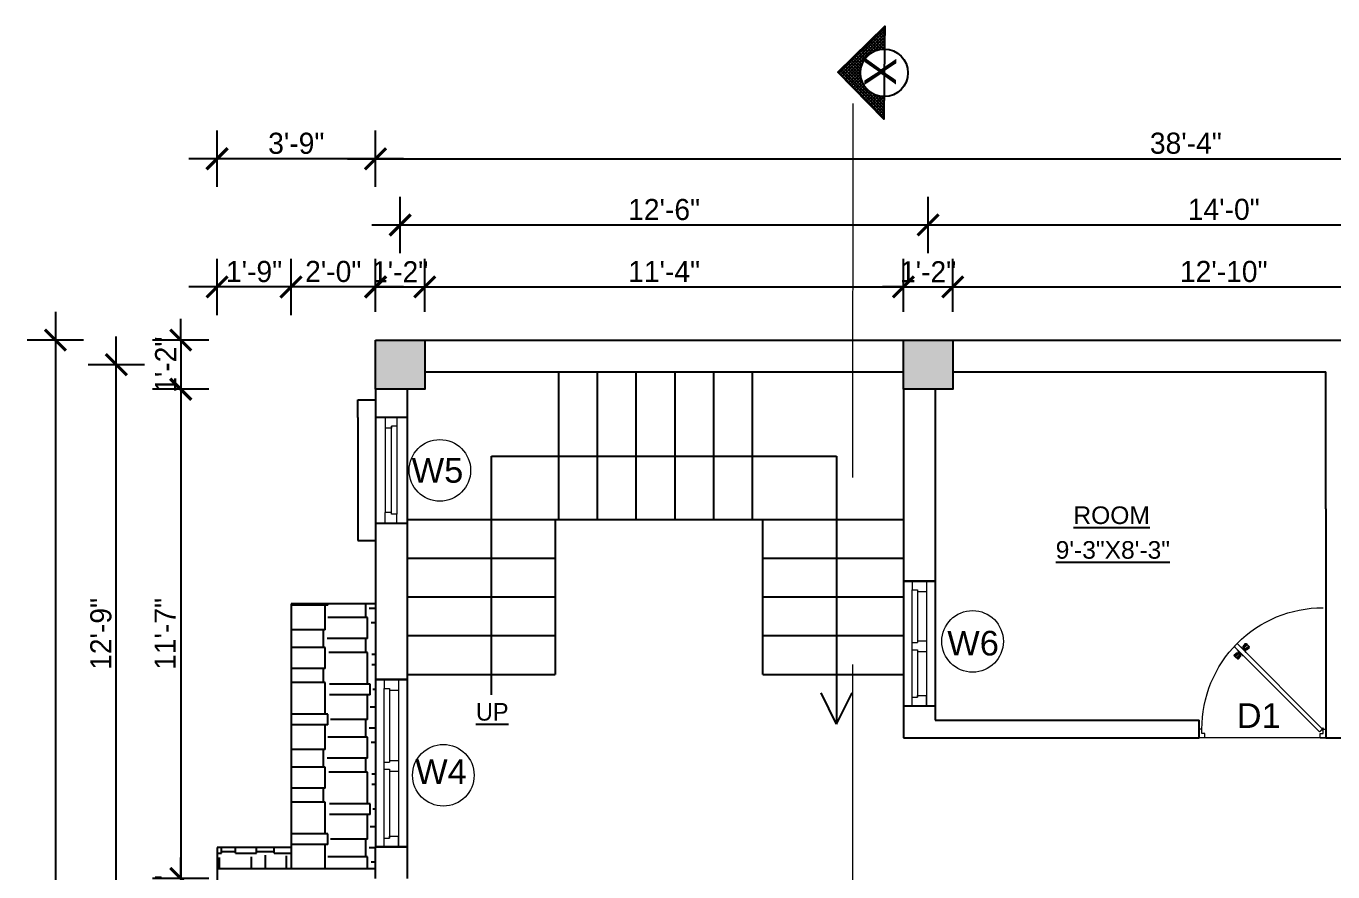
# Model space of a CAD drawing. Header units: inches. Extents: x 3672 to 10975, y -27382 to -746.
# Drawn here: x 8213.9 to 8585.2, y -25343.6 to -25103.3 of the extents above; entities that cross this region are included whole.
import ezdxf

# ---------------------------------------------------------------- set-up
doc = ezdxf.new("R2010")
doc.units = ezdxf.units.IN
doc.header["$LTSCALE"] = 17
doc.header["$MEASUREMENT"] = 0
doc.linetypes.add('21_FP_00$0$HIDDEN', pattern=[0.375, 0.25, -0.125])
doc.linetypes.add('PHANTOM2', pattern=[1.25, 0.625, -0.125, 0.125, -0.125, 0.125, -0.125])
for name, color, linetype, lineweight in [('25 BOT BAR', 12, 'Continuous', 25), ('aa_section_line', 2, 'PHANTOM2', 13), ('DOOR & WIN', 1, 'Continuous', 25), ('OUTLINE', 1, 'Continuous', 25), ('PUERTAS', 7, 'Continuous', 9), ('TEXT', 231, 'Continuous', 20), ('WINDOW FRAME PLAN', 162, 'Continuous', 18)]:
    doc.layers.add(name, color=color, linetype=linetype, lineweight=lineweight)
doc.layers.add('A-Sect-Iden', color=111, linetype='Continuous')
doc.styles.add('ARCHITECTURE', font='stylu.ttf')
doc.styles.add('DIMTEXT', font='arial.ttf', dxfattribs={"height": 6})
doc.styles.add('HEADING', font='swissel.ttf')
doc.dimstyles.new('8 SCALE', dxfattribs={"dimscale": 0, "dimtxt": 6, "dimasz": 6, "dimexe": 8, "dimexo": 8, "dimgap": 1.25, "dimtad": 1, "dimdec": 0, "dimzin": 3, "dimdsep": 46, "dimlunit": 4, "dimtxsty": 'ARCHITECTURE', "dimblk": 'ARCHTICK', "dimcen": 8, "dimdle": 8, "dimclrd": 5, "dimclre": 5, "dimclrt": 7, "dimadec": 0, "dimazin": 0, "dimtfac": 0.75, "dimtdec": 0, "dimtix": 1, "dimtmove": 2, "dimatfit": 3, "dimldrblk": 'ARCHTICK', "dimfxl": 8, "dimfxlon": 1, "dimtolj": 1, "dimtzin": 0, "dimlwd": -1, "dimlwe": -1, "dimarcsym": 0})

# ---------------------------------------------------------------- blocks, each defined once
blk = doc.blocks.new('3ft')
at = {"layer": 'PUERTAS', "color": 6}
for p, q in [((1.01, 2.52), (25.23, 26.74)), ((26.05, 25.92), (25.23, 26.74)), ((26.05, 25.92), (1.77, 1.64)), ((0, 2.4), (0, 0)), ((0.72, 2.4), (0, 2.4)), ((1.6, 0), (0, 0)), ((0.72, 1.52), (0.72, 2.44)), ((0.8, 1.52), (0.72, 1.52)), ((0.8, 1.52), (0.8, 2.41)), ((0.8, 1.2), (0.8, 1.52)), ((1.6, 1.2), (0.8, 1.2)), ((1.57, 1.84), (0.94, 2.47)), ((1.63, 1.89), (0.97, 2.55)), ((1.63, 1.89), (1.57, 1.84)), ((1.77, 1.64), (1.57, 1.84)), ((1.6, 0), (1.6, 1.2)), ((34.4, 0), (34.4, 1.2)), ((34.4, 1.2), (35.2, 1.2)), ((34.4, 0), (36, 0)), ((35.2, 1.2), (35.2, 2.4)), ((35.2, 2.4), (36, 2.4)), ((36, 0), (36, 2.4))]:
    blk.add_line(p, q, dxfattribs=at)
at = {"layer": 'PUERTAS', "color": 1}
for p, q in [((21.67, 25.73), (22.17, 26.23)), ((21.7, 25.82), (22.14, 26.26)), ((22.58, 26.7), (22.14, 26.26)), ((22.67, 26.73), (22.17, 26.23)), ((22.61, 26.67), (22.58, 26.7)), ((23.45, 25.91), (22.79, 26.73)), ((22.49, 24.95), (21.67, 25.61)), ((21.73, 25.79), (21.7, 25.82)), ((22.6, 24.96), (23.02, 25.38)), ((22.61, 24.25), (22.92, 24.72)), ((22.62, 24.13), (22.61, 24.14)), ((22.7, 25.07), (22.71, 25.06)), ((22.82, 25.06), (23.08, 25.32)), ((22.94, 24.95), (22.83, 25.07)), ((22.92, 24.72), (22.92, 24.72)), ((22.93, 24.94), (23.19, 25.21)), ((22.93, 24.84), (22.93, 24.83)), ((23.44, 25.81), (23.02, 25.38)), ((23.34, 25.58), (23.08, 25.32)), ((23.46, 25.47), (23.19, 25.21)), ((23.33, 25.7), (23.34, 25.69)), ((23.45, 25.46), (23.33, 25.57)), ((23.44, 23.31), (23.45, 23.3)), ((23.56, 23.3), (24.03, 23.61)), ((23.57, 25.47), (23.57, 25.47)), ((24.15, 25.79), (23.68, 25.48)), ((23.68, 25.48), (23.68, 25.48)), ((24.03, 23.61), (24.03, 23.62)), ((24.14, 23.62), (24.14, 23.62)), ((24.25, 23.62), (24.51, 23.89)), ((24.27, 25.78), (24.26, 25.79)), ((24.26, 23.29), (24.69, 23.71)), ((24.26, 23.63), (24.37, 23.52)), ((24.26, 23.18), (24.92, 22.37)), ((24.37, 23.52), (24.63, 23.77)), ((24.37, 23.4), (24.37, 23.4)), ((24.78, 24.15), (24.51, 23.89)), ((24.89, 24.03), (24.63, 23.77)), ((25.11, 24.14), (24.69, 23.71)), ((24.77, 24.14), (24.88, 24.03)), ((24.79, 24.38), (24.78, 24.37)), ((24.78, 24.26), (24.78, 24.26)), ((25.1, 24.84), (24.79, 24.38)), ((25, 24.03), (25, 24.03)), ((25.04, 22.36), (25.54, 22.86)), ((25.09, 24.96), (25.1, 24.95)), ((25.1, 22.42), (25.13, 22.39)), ((25.13, 22.39), (25.57, 22.83)), ((25.22, 24.14), (26.03, 23.48)), ((26.04, 23.37), (25.54, 22.86)), ((26.01, 23.27), (25.57, 22.83)), ((25.98, 23.3), (26.01, 23.27))]:
    blk.add_line(p, q, dxfattribs=at)
at = {"layer": 'PUERTAS', "color": 8}
for p, q in [((22.13, 26.28), (21.98, 26.13)), ((22.88, 25.24), (22.01, 26.06)), ((22.13, 26.28), (22.27, 26.42)), ((22.29, 26.41), (22.27, 26.42)), ((23.16, 25.52), (22.34, 26.39)), ((23.3, 25.66), (22.5, 26.56)), ((23.41, 25.77), (22.65, 26.71)), ((23.46, 25.83), (22.72, 26.75)), ((22.57, 24.94), (21.65, 25.68)), ((22.63, 24.99), (21.69, 25.75)), ((22.74, 25.1), (21.84, 25.9)), ((22.69, 24.32), (23.02, 24.83)), ((22.95, 24.96), (22.84, 25.07)), ((22.98, 24.99), (22.86, 25.1)), ((23.03, 25.04), (22.91, 25.15)), ((22.91, 24.53), (23.1, 24.91)), ((23.11, 25.12), (22.99, 25.23)), ((23.13, 24.76), (23.18, 24.99)), ((23.28, 25.3), (23.17, 25.41)), ((23.36, 25.37), (23.25, 25.49)), ((23.31, 24.94), (23.28, 25.08)), ((23.41, 25.43), (23.3, 25.54)), ((23.46, 25.09), (23.32, 25.13)), ((23.44, 25.45), (23.33, 25.56)), ((23.64, 25.27), (23.41, 25.22)), ((23.87, 25.49), (23.49, 25.3)), ((24.08, 25.71), (23.57, 25.38)), ((23.63, 23.38), (24.14, 23.72)), ((23.84, 23.6), (24.22, 23.79)), ((24.07, 23.82), (24.3, 23.88)), ((24.25, 24), (24.39, 23.97)), ((24.25, 23.26), (24.99, 22.34)), ((24.27, 23.64), (24.38, 23.53)), ((24.3, 23.67), (24.41, 23.56)), ((24.3, 23.32), (25.06, 22.38)), ((24.35, 23.72), (24.46, 23.61)), ((24.4, 24.15), (24.43, 24.01)), ((24.41, 23.43), (25.2, 22.53)), ((24.43, 23.8), (24.54, 23.69)), ((24.58, 24.33), (24.52, 24.1)), ((24.55, 23.57), (25.37, 22.7)), ((24.6, 23.97), (24.72, 23.86)), ((24.8, 24.56), (24.61, 24.18)), ((25.02, 24.77), (24.68, 24.26)), ((24.68, 24.05), (24.79, 23.94)), ((24.73, 24.1), (24.85, 23.99)), ((24.76, 24.13), (24.87, 24.02)), ((24.83, 23.85), (25.7, 23.03)), ((24.97, 23.99), (25.87, 23.2)), ((25.08, 24.1), (26.02, 23.34)), ((25.14, 24.15), (26.06, 23.41)), ((25.58, 22.82), (25.43, 22.67)), ((25.58, 22.82), (25.73, 22.97)), ((25.72, 22.98), (25.73, 22.97)), ((0, 0), (36, 0))]:
    blk.add_line(p, q, dxfattribs=at)
at = {"layer": 'PUERTAS', "color": 2}
for p, q in [((21.99, 26.11), (21.98, 26.13)), ((25.42, 22.68), (25.43, 22.67))]:
    blk.add_line(p, q, dxfattribs=at)
at = {"layer": 'PUERTAS', "color": 6}
for radius in [0.155, 0.0752]:
    blk.add_circle((0.82, 2.56), radius, dxfattribs=at)
blk.add_arc((0.82, 2.56), 34.38, 359.7285, 90.0333, dxfattribs=at)
at = {"layer": 'PUERTAS', "color": 1}
for centre, start, end in [((22.73, 26.68), 38.9236, 135), ((22.54, 25.01), 231.0764, 315), ((22.67, 24.2), 135, 225), ((22.77, 25.12), 225, 315), ((22.99, 24.89), 135, 219.7428), ((22.87, 24.78), 315, 39.7428), ((23.28, 25.63), 315, 45), ((23.39, 25.86), 315, 38.9236), ((23.51, 23.36), 225, 315), ((23.51, 25.41), 50.2572, 135), ((23.62, 25.53), 230.2572, 315), ((24.09, 23.56), 50.2572, 135), ((24.2, 23.68), 230.2572, 315), ((24.2, 25.73), 45, 135), ((24.32, 23.23), 135, 218.9236), ((24.42, 23.46), 135, 225), ((24.84, 24.31), 135, 219.7428), ((24.72, 24.21), 315, 39.7428), ((24.94, 23.98), 45, 135), ((24.98, 22.42), 218.9236, 315), ((25.04, 24.89), 315, 45), ((25.17, 24.08), 51.0764, 135), ((25.98, 23.42), 315, 51.0764)]:
    blk.add_arc(centre, 0.08, start, end, dxfattribs=at)
blk = doc.blocks.new('*U2798')
at = {"color": 3}
blk.add_blockref('3ft', (0, 0), dxfattribs=at)
blk = doc.blocks.new("W4'")
at = {"layer": '25 BOT BAR'}
for p, q in [((9894.28, -8421.4), (9894.28, -8468.92)), ((9903.28, -8421.4), (9903.28, -8468.92))]:
    blk.add_line(p, q, dxfattribs=at)
at = {"layer": 'DOOR & WIN'}
blk.add_line((9903.28, -8421.4), (9894.28, -8421.4), dxfattribs=at)
at = {"layer": 'OUTLINE'}
blk.add_line((9903.28, -8468.92), (9894.28, -8468.92), dxfattribs=at)
at = {"layer": 'WINDOW FRAME PLAN'}
for p, q in [((9896.78, -8421.4), (9896.78, -8423.9)), ((9900.78, -8421.4), (9900.78, -8424.4)), ((9896.78, -8468.92), (9896.78, -8423.9)), ((9896.78, -8423.9), (9898.28, -8423.9)), ((9898.28, -8423.9), (9898.28, -8424.4)), ((9898.28, -8424.4), (9898.28, -8444.9)), ((9898.28, -8424.4), (9900.78, -8424.4)), ((9900.78, -8424.4), (9900.78, -8468.92)), ((9896.78, -8444.9), (9898.28, -8444.9)), ((9898.28, -8444.4), (9900.78, -8444.4)), ((9896.78, -8446.9), (9898.28, -8446.9)), ((9898.28, -8446.9), (9898.28, -8447.4)), ((9898.28, -8446.9), (9898.28, -8466.42)), ((9898.28, -8447.4), (9900.78, -8447.4)), ((9896.78, -8468.92), (9896.78, -8466.42)), ((9896.78, -8466.42), (9898.28, -8466.42)), ((9898.28, -8465.92), (9900.78, -8465.92)), ((9898.28, -8466.42), (9898.28, -8465.92)), ((9900.78, -8468.92), (9900.78, -8465.92))]:
    blk.add_line(p, q, dxfattribs=at)
blk = doc.blocks.new('_ArchTick')
at = {"color": 0, "linetype": 'ByBlock', "const_width": 0.15}
blk.add_lwpolyline([(-0.5, -0.5), (0.5, 0.5)], dxfattribs=at)
blk = doc.blocks.new('*D3282')
at = {"layer": '25 BOT BAR', "color": 5, "transparency": 16777216}
for p, q in [((8257.85, -25192.46), (8257.85, -25186.46)), ((8265.85, -25192.46), (8249.85, -25192.46)), ((8257.85, -25192.46), (8257.85, -25206.46)), ((8265.85, -25206.46), (8249.85, -25206.46)), ((8257.85, -25206.46), (8257.85, -25212.46))]:
    blk.add_line(p, q, dxfattribs=at)
at = {"layer": 'Defpoints', "color": 0, "transparency": 16777216}
for p in [(8313.17, -25192.46), (8257.85, -25206.46), (8313.17, -25206.46)]:
    blk.add_point(p, dxfattribs=at)
at = {"layer": '25 BOT BAR', "color": 5, "transparency": 16777216, "xscale": 6, "yscale": 6, "zscale": 6}
for p, rotation in [((8257.85, -25192.46), 270), ((8257.85, -25206.46), 90)]:
    blk.add_blockref('_ArchTick', p, dxfattribs=dict(at, rotation=rotation))
at = {"layer": '25 BOT BAR', "color": 7, "transparency": 16777216, "insert": (8253.54, -25199.46), "char_height": 6, "attachment_point": 5, "rotation": 90, "style": 'ARCHITECTURE'}
blk.add_mtext('\\A1;1\'-2"', dxfattribs=at)
blk = doc.blocks.new('*D3283')
at = {"layer": '25 BOT BAR', "color": 5, "transparency": 16777216}
for p, q in [((8257.85, -25198.46), (8257.85, -25353.46)), ((8265.85, -25206.46), (8249.85, -25206.46)), ((8265.85, -25345.46), (8249.85, -25345.46))]:
    blk.add_line(p, q, dxfattribs=at)
at = {"layer": 'Defpoints', "color": 0, "transparency": 16777216}
for p in [(8313.17, -25206.46), (8257.85, -25345.46), (8313.17, -25345.46)]:
    blk.add_point(p, dxfattribs=at)
at = {"layer": '25 BOT BAR', "color": 5, "transparency": 16777216, "xscale": 6, "yscale": 6, "zscale": 6}
for p, rotation in [((8257.85, -25206.46), 90), ((8257.85, -25345.46), 270)]:
    blk.add_blockref('_ArchTick', p, dxfattribs=dict(at, rotation=rotation))
at = {"layer": '25 BOT BAR', "color": 7, "transparency": 16777216, "insert": (8253.39, -25275.96), "char_height": 6, "attachment_point": 5, "rotation": 90, "style": 'ARCHITECTURE'}
blk.add_mtext('\\A1;11\'-7"', dxfattribs=at)
blk = doc.blocks.new('*D3284')
at = {"layer": '25 BOT BAR', "color": 5, "transparency": 16777216}
for p, q in [((8257.85, -25345.46), (8257.85, -25339.46)), ((8265.85, -25345.46), (8249.85, -25345.46)), ((8257.85, -25345.46), (8257.85, -25359.46)), ((8265.85, -25359.46), (8249.85, -25359.46)), ((8257.85, -25359.46), (8257.85, -25365.46))]:
    blk.add_line(p, q, dxfattribs=at)
at = {"layer": 'Defpoints', "color": 0, "transparency": 16777216}
for p in [(8313.17, -25345.46), (8257.85, -25359.46), (8313.17, -25359.46)]:
    blk.add_point(p, dxfattribs=at)
at = {"layer": '25 BOT BAR', "color": 5, "transparency": 16777216, "xscale": 6, "yscale": 6, "zscale": 6}
for p, rotation in [((8257.85, -25345.46), 270), ((8257.85, -25359.46), 90)]:
    blk.add_blockref('_ArchTick', p, dxfattribs=dict(at, rotation=rotation))
at = {"layer": '25 BOT BAR', "color": 7, "transparency": 16777216, "insert": (8253.54, -25352.46), "char_height": 6, "attachment_point": 5, "rotation": 90, "style": 'ARCHITECTURE'}
blk.add_mtext('\\A1;1\'-2"', dxfattribs=at)
blk = doc.blocks.new('*D3291')
at = {"layer": '25 BOT BAR', "color": 5, "transparency": 16777216}
for p, q in [((8239.52, -25360.46), (8239.52, -25191.46)), ((8247.52, -25199.46), (8231.52, -25199.46)), ((8247.52, -25352.46), (8231.52, -25352.46))]:
    blk.add_line(p, q, dxfattribs=at)
at = {"layer": 'Defpoints', "color": 0, "transparency": 16777216}
for p in [(8239.52, -25199.46), (8320.17, -25199.46), (8320.17, -25352.46)]:
    blk.add_point(p, dxfattribs=at)
at = {"layer": '25 BOT BAR', "color": 5, "transparency": 16777216, "xscale": 6, "yscale": 6, "zscale": 6}
for p, rotation in [((8239.52, -25199.46), 90), ((8239.52, -25352.46), 270)]:
    blk.add_blockref('_ArchTick', p, dxfattribs=dict(at, rotation=rotation))
at = {"layer": '25 BOT BAR', "color": 7, "transparency": 16777216, "insert": (8235.17, -25275.96), "char_height": 6, "attachment_point": 5, "rotation": 90, "style": 'ARCHITECTURE'}
blk.add_mtext('\\A1;12\'-9"', dxfattribs=at)
blk = doc.blocks.new('*D3292')
at = {"layer": '25 BOT BAR', "color": 5, "transparency": 16777216}
for p, q in [((8222.23, -25184.46), (8222.23, -25660.46)), ((8230.23, -25192.46), (8214.23, -25192.46)), ((8230.23, -25652.46), (8214.23, -25652.46))]:
    blk.add_line(p, q, dxfattribs=at)
at = {"layer": 'Defpoints', "color": 0, "transparency": 16777216}
for p in [(8313.17, -25192.46), (8222.23, -25652.46), (8313.17, -25652.46)]:
    blk.add_point(p, dxfattribs=at)
at = {"layer": '25 BOT BAR', "color": 5, "transparency": 16777216, "xscale": 6, "yscale": 6, "zscale": 6}
for p, rotation in [((8222.23, -25192.46), 90), ((8222.23, -25652.46), 270)]:
    blk.add_blockref('_ArchTick', p, dxfattribs=dict(at, rotation=rotation))
at = {"layer": '25 BOT BAR', "color": 7, "transparency": 16777216, "insert": (8217.85, -25422.46), "char_height": 6, "attachment_point": 5, "rotation": 90, "style": 'ARCHITECTURE'}
blk.add_mtext('\\A1;38\'-4"', dxfattribs=at)
blk = doc.blocks.new('*D3304')
at = {"layer": '25 BOT BAR', "color": 5, "transparency": 16777216}
for p, q in [((8313.17, -25184.46), (8313.17, -25169.37)), ((8327.17, -25184.46), (8327.17, -25169.37)), ((8313.17, -25177.37), (8307.17, -25177.37)), ((8313.17, -25177.37), (8327.17, -25177.37)), ((8327.17, -25177.37), (8333.17, -25177.37))]:
    blk.add_line(p, q, dxfattribs=at)
at = {"layer": 'Defpoints', "color": 0, "transparency": 16777216}
for p in [(8327.17, -25177.37), (8313.17, -25192.46), (8327.17, -25192.46)]:
    blk.add_point(p, dxfattribs=at)
at = {"layer": '25 BOT BAR', "color": 5, "transparency": 16777216, "xscale": 6, "yscale": 6, "zscale": 6}
blk.add_blockref('_ArchTick', (8313.17, -25177.37), dxfattribs=at)
at = {"layer": '25 BOT BAR', "color": 5, "transparency": 16777216, "xscale": 6, "yscale": 6, "zscale": 6, "rotation": 180}
blk.add_blockref('_ArchTick', (8327.17, -25177.37), dxfattribs=at)
at = {"layer": '25 BOT BAR', "color": 7, "transparency": 16777216, "insert": (8320.17, -25173.06), "char_height": 6, "attachment_point": 5, "style": 'ARCHITECTURE'}
blk.add_mtext('\\A1;1\'-2"', dxfattribs=at)
blk = doc.blocks.new('*D3305')
at = {"layer": '25 BOT BAR', "color": 5, "transparency": 16777216}
for p, q in [((8327.17, -25184.46), (8327.17, -25169.37)), ((8463.17, -25184.46), (8463.17, -25169.37)), ((8319.17, -25177.37), (8471.17, -25177.37))]:
    blk.add_line(p, q, dxfattribs=at)
at = {"layer": 'Defpoints', "color": 0, "transparency": 16777216}
for p in [(8463.17, -25177.37), (8327.17, -25192.46), (8463.17, -25192.46)]:
    blk.add_point(p, dxfattribs=at)
at = {"layer": '25 BOT BAR', "color": 5, "transparency": 16777216, "xscale": 6, "yscale": 6, "zscale": 6, "rotation": 180}
blk.add_blockref('_ArchTick', (8327.17, -25177.37), dxfattribs=at)
at = {"layer": '25 BOT BAR', "color": 5, "transparency": 16777216, "xscale": 6, "yscale": 6, "zscale": 6}
blk.add_blockref('_ArchTick', (8463.17, -25177.37), dxfattribs=at)
at = {"layer": '25 BOT BAR', "color": 7, "transparency": 16777216, "insert": (8395.17, -25172.98), "char_height": 6, "attachment_point": 5, "style": 'ARCHITECTURE'}
blk.add_mtext('\\A1;11\'-4"', dxfattribs=at)
blk = doc.blocks.new('*D3306')
at = {"layer": '25 BOT BAR', "color": 5, "transparency": 16777216}
for p, q in [((8463.17, -25184.46), (8463.17, -25169.37)), ((8477.17, -25184.46), (8477.17, -25169.37)), ((8463.17, -25177.37), (8457.17, -25177.37)), ((8463.17, -25177.37), (8477.17, -25177.37)), ((8477.17, -25177.37), (8483.17, -25177.37))]:
    blk.add_line(p, q, dxfattribs=at)
at = {"layer": 'Defpoints', "color": 0, "transparency": 16777216}
for p in [(8477.17, -25177.37), (8463.17, -25192.46), (8477.17, -25192.46)]:
    blk.add_point(p, dxfattribs=at)
at = {"layer": '25 BOT BAR', "color": 5, "transparency": 16777216, "xscale": 6, "yscale": 6, "zscale": 6}
blk.add_blockref('_ArchTick', (8463.17, -25177.37), dxfattribs=at)
at = {"layer": '25 BOT BAR', "color": 5, "transparency": 16777216, "xscale": 6, "yscale": 6, "zscale": 6, "rotation": 180}
blk.add_blockref('_ArchTick', (8477.17, -25177.37), dxfattribs=at)
at = {"layer": '25 BOT BAR', "color": 7, "transparency": 16777216, "insert": (8470.17, -25173.06), "char_height": 6, "attachment_point": 5, "style": 'ARCHITECTURE'}
blk.add_mtext('\\A1;1\'-2"', dxfattribs=at)
blk = doc.blocks.new('*D3307')
at = {"layer": '25 BOT BAR', "color": 5, "transparency": 16777216}
for p, q in [((8477.17, -25184.46), (8477.17, -25169.37)), ((8631.17, -25184.46), (8631.17, -25169.37)), ((8469.17, -25177.37), (8639.17, -25177.37))]:
    blk.add_line(p, q, dxfattribs=at)
at = {"layer": 'Defpoints', "color": 0, "transparency": 16777216}
for p in [(8631.17, -25177.37), (8477.17, -25192.46), (8631.17, -25192.46)]:
    blk.add_point(p, dxfattribs=at)
at = {"layer": '25 BOT BAR', "color": 5, "transparency": 16777216, "xscale": 6, "yscale": 6, "zscale": 6, "rotation": 180}
blk.add_blockref('_ArchTick', (8477.17, -25177.37), dxfattribs=at)
at = {"layer": '25 BOT BAR', "color": 5, "transparency": 16777216, "xscale": 6, "yscale": 6, "zscale": 6}
blk.add_blockref('_ArchTick', (8631.17, -25177.37), dxfattribs=at)
at = {"layer": '25 BOT BAR', "color": 7, "transparency": 16777216, "insert": (8554.17, -25173.01), "char_height": 6, "attachment_point": 5, "style": 'ARCHITECTURE'}
blk.add_mtext('\\A1;12\'-10"', dxfattribs=at)
blk = doc.blocks.new('*D3311')
at = {"layer": '25 BOT BAR', "color": 5, "transparency": 16777216}
for p, q in [((8320.17, -25167.76), (8320.17, -25151.76)), ((8470.17, -25167.76), (8470.17, -25151.76)), ((8312.17, -25159.76), (8478.17, -25159.76))]:
    blk.add_line(p, q, dxfattribs=at)
at = {"layer": 'Defpoints', "color": 0, "transparency": 16777216}
for p in [(8470.17, -25159.76), (8320.17, -25199.46), (8470.17, -25199.46)]:
    blk.add_point(p, dxfattribs=at)
at = {"layer": '25 BOT BAR', "color": 5, "transparency": 16777216, "xscale": 6, "yscale": 6, "zscale": 6, "rotation": 180}
blk.add_blockref('_ArchTick', (8320.17, -25159.76), dxfattribs=at)
at = {"layer": '25 BOT BAR', "color": 5, "transparency": 16777216, "xscale": 6, "yscale": 6, "zscale": 6}
blk.add_blockref('_ArchTick', (8470.17, -25159.76), dxfattribs=at)
at = {"layer": '25 BOT BAR', "color": 7, "transparency": 16777216, "insert": (8395.17, -25155.4), "char_height": 6, "attachment_point": 5, "style": 'ARCHITECTURE'}
blk.add_mtext('\\A1;12\'-6"', dxfattribs=at)
blk = doc.blocks.new('*D3312')
at = {"layer": '25 BOT BAR', "color": 5, "transparency": 16777216}
for p, q in [((8470.17, -25167.76), (8470.17, -25151.76)), ((8638.17, -25167.76), (8638.17, -25151.76)), ((8462.17, -25159.76), (8646.17, -25159.76))]:
    blk.add_line(p, q, dxfattribs=at)
at = {"layer": 'Defpoints', "color": 0, "transparency": 16777216}
for p in [(8638.17, -25159.76), (8470.17, -25199.46), (8638.17, -25199.46)]:
    blk.add_point(p, dxfattribs=at)
at = {"layer": '25 BOT BAR', "color": 5, "transparency": 16777216, "xscale": 6, "yscale": 6, "zscale": 6, "rotation": 180}
blk.add_blockref('_ArchTick', (8470.17, -25159.76), dxfattribs=at)
at = {"layer": '25 BOT BAR', "color": 5, "transparency": 16777216, "xscale": 6, "yscale": 6, "zscale": 6}
blk.add_blockref('_ArchTick', (8638.17, -25159.76), dxfattribs=at)
at = {"layer": '25 BOT BAR', "color": 7, "transparency": 16777216, "insert": (8554.17, -25155.36), "char_height": 6, "attachment_point": 5, "style": 'ARCHITECTURE'}
blk.add_mtext('\\A1;14\'-0"', dxfattribs=at)
blk = doc.blocks.new('*D3314')
at = {"layer": '25 BOT BAR', "color": 5, "transparency": 16777216}
for p, q in [((8313.17, -25148.94), (8313.17, -25132.94)), ((8773.63, -25148.94), (8773.63, -25132.94)), ((8305.17, -25140.94), (8781.63, -25140.94))]:
    blk.add_line(p, q, dxfattribs=at)
at = {"layer": 'Defpoints', "color": 0, "transparency": 16777216}
for p in [(8773.63, -25140.94), (8313.17, -25192.46), (8773.63, -25192.46)]:
    blk.add_point(p, dxfattribs=at)
at = {"layer": '25 BOT BAR', "color": 5, "transparency": 16777216, "xscale": 6, "yscale": 6, "zscale": 6, "rotation": 180}
blk.add_blockref('_ArchTick', (8313.17, -25140.94), dxfattribs=at)
at = {"layer": '25 BOT BAR', "color": 5, "transparency": 16777216, "xscale": 6, "yscale": 6, "zscale": 6}
blk.add_blockref('_ArchTick', (8773.63, -25140.94), dxfattribs=at)
at = {"layer": '25 BOT BAR', "color": 7, "transparency": 16777216, "insert": (8543.4, -25136.56), "char_height": 6, "attachment_point": 5, "style": 'ARCHITECTURE'}
blk.add_mtext('\\A1;38\'-4"', dxfattribs=at)
blk = doc.blocks.new('*D3328')
at = {"layer": '25 BOT BAR', "color": 5, "transparency": 16777216}
for p, q in [((8289.17, -25185.37), (8289.17, -25169.37)), ((8313.17, -25184.46), (8313.17, -25169.37)), ((8321.17, -25177.37), (8281.17, -25177.37))]:
    blk.add_line(p, q, dxfattribs=at)
at = {"layer": 'Defpoints', "color": 0, "transparency": 16777216}
for p in [(8289.17, -25177.37), (8313.17, -25192.46), (8289.17, -25267.46)]:
    blk.add_point(p, dxfattribs=at)
at = {"layer": '25 BOT BAR', "color": 5, "transparency": 16777216, "xscale": 6, "yscale": 6, "zscale": 6, "rotation": 180}
blk.add_blockref('_ArchTick', (8289.17, -25177.37), dxfattribs=at)
at = {"layer": '25 BOT BAR', "color": 5, "transparency": 16777216, "xscale": 6, "yscale": 6, "zscale": 6}
blk.add_blockref('_ArchTick', (8313.17, -25177.37), dxfattribs=at)
at = {"layer": '25 BOT BAR', "color": 7, "transparency": 16777216, "insert": (8301.17, -25173.01), "char_height": 6, "attachment_point": 5, "style": 'ARCHITECTURE'}
blk.add_mtext('\\A1;2\'-0"', dxfattribs=at)
blk = doc.blocks.new('*D3329')
at = {"layer": '25 BOT BAR', "color": 5, "transparency": 16777216}
for p, q in [((8268.17, -25148.94), (8268.17, -25132.94)), ((8313.17, -25148.94), (8313.17, -25132.94)), ((8321.17, -25140.94), (8260.17, -25140.94))]:
    blk.add_line(p, q, dxfattribs=at)
at = {"layer": 'Defpoints', "color": 0, "transparency": 16777216}
for p in [(8268.17, -25140.94), (8313.17, -25192.46), (8268.17, -25336.7)]:
    blk.add_point(p, dxfattribs=at)
at = {"layer": '25 BOT BAR', "color": 5, "transparency": 16777216, "xscale": 6, "yscale": 6, "zscale": 6, "rotation": 180}
blk.add_blockref('_ArchTick', (8268.17, -25140.94), dxfattribs=at)
at = {"layer": '25 BOT BAR', "color": 5, "transparency": 16777216, "xscale": 6, "yscale": 6, "zscale": 6}
blk.add_blockref('_ArchTick', (8313.17, -25140.94), dxfattribs=at)
at = {"layer": '25 BOT BAR', "color": 7, "transparency": 16777216, "insert": (8290.67, -25136.58), "char_height": 6, "attachment_point": 5, "style": 'ARCHITECTURE'}
blk.add_mtext('\\A1;3\'-9"', dxfattribs=at)
blk = doc.blocks.new('*D3338')
at = {"layer": '25 BOT BAR', "color": 5, "transparency": 16777216}
for p, q in [((8268.17, -25185.37), (8268.17, -25169.37)), ((8289.17, -25185.37), (8289.17, -25169.37)), ((8297.17, -25177.37), (8260.17, -25177.37))]:
    blk.add_line(p, q, dxfattribs=at)
at = {"layer": 'Defpoints', "color": 0, "transparency": 16777216}
for p in [(8268.17, -25177.37), (8289.17, -25267.46), (8268.17, -25336.7)]:
    blk.add_point(p, dxfattribs=at)
at = {"layer": '25 BOT BAR', "color": 5, "transparency": 16777216, "xscale": 6, "yscale": 6, "zscale": 6, "rotation": 180}
blk.add_blockref('_ArchTick', (8268.17, -25177.37), dxfattribs=at)
at = {"layer": '25 BOT BAR', "color": 5, "transparency": 16777216, "xscale": 6, "yscale": 6, "zscale": 6}
blk.add_blockref('_ArchTick', (8289.17, -25177.37), dxfattribs=at)
at = {"layer": '25 BOT BAR', "color": 7, "transparency": 16777216, "insert": (8278.67, -25173.02), "char_height": 6, "attachment_point": 5, "style": 'ARCHITECTURE'}
blk.add_mtext('\\A1;1\'-9"', dxfattribs=at)

msp = doc.modelspace()

# ---------------------------------------------------------------- hatches: boundary and pattern name
at = {"layer": 'A-Sect-Iden', "ltscale": 0.5}
h = msp.add_hatch(dxfattribs=at)
h.set_pattern_fill('ANSI37', color=2, scale=5, style=0)
h.set_pattern_definition([(45, (-17391.3707, -31298.03465), (-0.441941738, 0.441941738), []), (135, (-17391.3707, -31298.03465), (-0.441941738, -0.441941738), [])])
h.paths.add_polyline_path([(8457.64, -25123.27), (8457.57, -25129.76), (8444.46, -25116.38), (8457.84, -25103.28), (8457.77, -25109.77, 1)])
at = {"layer": 'DOOR & WIN'}
h = msp.add_hatch(color=256, dxfattribs=at)
h.dxf.hatch_style = 1
h.paths.add_polyline_path([(8327.17, -25192.46), (8313.17, -25192.46), (8313.17, -25206.46), (8327.17, -25206.46)])
h = msp.add_hatch(color=256, dxfattribs=at)
h.dxf.hatch_style = 1
h.paths.add_polyline_path([(8477.17, -25192.46), (8463.17, -25192.46), (8463.17, -25206.46), (8477.17, -25206.46)])
at = {"layer": 'OUTLINE'}
h = msp.add_hatch(dxfattribs=at)
h.set_pattern_fill('AR-RSHKE', color=8, angle=90)
h.set_pattern_definition([(90, (-1697.117, -6798.299), (-12, 25.5), [6, -5, 7, -3, 9, -4]), (90, (-1697.617, -6792.299), (-12, 25.5), [5, -19, 4, -6]), (90, (-1696.367, -6780.299), (-12, 25.5), [3, -31]), (180, (-1697.117, -6798.299), (-12, -8.5), [11.5, -36.5]), (180, (-1697.117, -6792.299), (-12, -8.5), [11.25, -36.75]), (180, (-1697.117, -6787.299), (-12, -8.5), [10.5, -37.5]), (180, (-1696.367, -6780.299), (-12, -8.5), [11.5, -36.5]), (180, (-1696.367, -6777.299), (-12, -8.5), [11.5, -36.5]), (180, (-1697.117, -6768.299), (-12, -8.5), [11, -37])])
h.paths.add_polyline_path([(8289.17, -25342.7), (8313.17, -25342.7), (8313.17, -25336.46), (8313.17, -25288.94), (8313.17, -25267.46), (8289.17, -25267.46)])
h = msp.add_hatch(dxfattribs=at)
h.set_pattern_fill('AR-RSHKE', color=8)
h.set_pattern_definition([(0, (-1697.117, -6798.299), (25.5, 12), [6, -5, 7, -3, 9, -4]), (0, (-1691.117, -6797.799), (25.5, 12), [5, -19, 4, -6]), (0, (-1679.117, -6799.049), (25.5, 12), [3, -31]), (90, (-1697.117, -6798.299), (-8.5, 12), [11.5, -36.5]), (90, (-1691.117, -6798.299), (-8.5, 12), [11.25, -36.75]), (90, (-1686.117, -6798.299), (-8.5, 12), [10.5, -37.5]), (90, (-1679.117, -6799.049), (-8.5, 12), [11.5, -36.5]), (90, (-1676.117, -6799.049), (-8.5, 12), [11.5, -36.5]), (90, (-1667.117, -6798.299), (-8.5, 12), [11, -37])])
h.paths.add_polyline_path([(8289.17, -25336.7), (8268.17, -25336.7), (8268.17, -25342.7), (8289.17, -25342.7)])

# ---------------------------------------------------------------- linework, layer by layer
at = {"layer": '25 BOT BAR'}
for p, q in [((8327.17, -25192.46), (8463.17, -25192.46)), ((8327.17, -25201.46), (8421.17, -25201.46)), ((8365.17, -25201.46), (8365.17, -25243.46)), ((8376.17, -25201.46), (8376.17, -25243.46)), ((8387.17, -25201.46), (8387.17, -25243.46)), ((8398.17, -25201.46), (8398.17, -25243.46)), ((8409.17, -25201.46), (8409.17, -25243.46)), ((8420.17, -25201.46), (8420.17, -25243.46)), ((8421.17, -25201.46), (8463.17, -25201.46)), ((8583.17, -25240.46), (8583.17, -25201.46)), ((8313.17, -25206.46), (8313.17, -25225.64)), ((8322.17, -25206.46), (8322.17, -25288.94)), ((8463.17, -25206.46), (8463.17, -25305.46)), ((8472.17, -25206.46), (8472.17, -25300.46)), ((8308.17, -25214.46), (8308.17, -25209.46)), ((8308.17, -25209.46), (8313.17, -25209.46)), ((8308.17, -25214.46), (8308.17, -25244.46)), ((8313.17, -25214.46), (8313.17, -25244.46)), ((8322.17, -25214.46), (8313.17, -25214.46)), ((8346.17, -25293.25), (8346.17, -25225.46)), ((8346.17, -25225.46), (8444.17, -25225.46)), ((8444.17, -25225.46), (8444.17, -25301.59)), ((8308.17, -25244.46), (8308.17, -25249.46)), ((8313.17, -25244.46), (8313.17, -25288.94)), ((8313.17, -25244.46), (8322.17, -25244.46)), ((8322.17, -25243.46), (8364.17, -25243.46)), ((8364.17, -25243.46), (8364.17, -25287.46)), ((8364.17, -25243.46), (8423.17, -25243.46)), ((8423.17, -25243.46), (8463.17, -25243.46)), ((8423.17, -25287.46), (8423.17, -25243.46)), ((8308.17, -25249.46), (8313.17, -25249.46)), ((8322.17, -25254.46), (8364.17, -25254.46)), ((8423.17, -25254.46), (8463.17, -25254.46)), ((8463.17, -25260.94), (8472.17, -25260.94)), ((8463.17, -25260.94), (8463.17, -25296.46)), ((8472.17, -25260.94), (8472.17, -25296.46)), ((8289.17, -25267.46), (8289.17, -25342.7)), ((8313.17, -25267.46), (8289.17, -25267.46)), ((8322.17, -25265.46), (8364.17, -25265.46)), ((8423.17, -25265.46), (8463.17, -25265.46)), ((8322.17, -25276.46), (8364.17, -25276.46)), ((8423.17, -25276.46), (8463.17, -25276.46)), ((8313.17, -25288.94), (8322.17, -25288.94)), ((8322.17, -25287.46), (8364.17, -25287.46)), ((8423.17, -25287.46), (8463.17, -25287.46)), ((8444.17, -25301.59), (8439.78, -25292.75)), ((8444.17, -25301.59), (8448.56, -25292.75)), ((8472.17, -25300.46), (8547.17, -25300.46)), ((8547.17, -25305.46), (8547.17, -25300.46)), ((8463.17, -25305.46), (8547.17, -25305.46)), ((8583.17, -25305.46), (8601.17, -25305.46)), ((8268.17, -25336.7), (8268.17, -25496.7)), ((8289.17, -25336.7), (8268.17, -25336.7)), ((8313.17, -25345.46), (8313.17, -25336.46)), ((8313.17, -25336.46), (8322.17, -25336.46)), ((8322.17, -25336.46), (8322.17, -25345.46)), ((8313.17, -25342.7), (8268.17, -25342.7))]:
    msp.add_line(p, q, dxfattribs=at)
at = {"layer": 'A-Sect-Iden', "ltscale": 0.5}
msp.add_lwpolyline([(8457.82, -25108.77), (8457.6, -25129.74), (8444.5, -25116.36), (8457.88, -25103.26), (8457.82, -25108.77)], dxfattribs=at)
msp.add_circle((8457.71, -25116.52), 6.75, dxfattribs=at)
at = {"layer": 'aa_section_line', "linetype": '21_FP_00$0$HIDDEN', "ltscale": 25}
msp.add_line((8448.74, -25125.27), (8448.73, -25749.12), dxfattribs=at)
at = {"layer": 'DOOR & WIN'}
for p, q in [((8463.17, -25192.46), (8773.63, -25192.46)), ((8477.17, -25201.46), (8583.17, -25201.46)), ((8583.17, -25240.46), (8583.17, -25305.46)), ((8472.17, -25260.94), (8463.17, -25260.94))]:
    msp.add_line(p, q, dxfattribs=at)
at = {"layer": 'OUTLINE'}
msp.add_line((8472.17, -25296.46), (8463.17, -25296.46), dxfattribs=at)
for points in [[(8313.17, -25192.46), (8327.17, -25192.46), (8327.17, -25206.46), (8313.17, -25206.46)], [(8463.17, -25192.46), (8477.17, -25192.46), (8477.17, -25206.46), (8463.17, -25206.46)]]:
    msp.add_lwpolyline(points, close=True, dxfattribs=at)
at = {"layer": 'TEXT'}
for centre in [(8331.45, -25229.49), (8482.81, -25278.09), (8332.45, -25316.13)]:
    msp.add_circle(centre, 8.75, dxfattribs=at)
at = {"layer": 'WINDOW FRAME PLAN'}
for p, q in [((8315.93, -25214.46), (8315.93, -25217.46)), ((8319.23, -25214.46), (8319.23, -25216.96)), ((8315.93, -25217.46), (8315.93, -25241.46)), ((8317.74, -25217.46), (8315.93, -25217.46)), ((8317.74, -25241.96), (8317.74, -25216.96)), ((8317.74, -25216.96), (8317.74, -25217.46)), ((8319.23, -25216.96), (8317.74, -25216.96)), ((8319.23, -25216.96), (8319.23, -25241.96)), ((8317.74, -25241.46), (8315.93, -25241.46)), ((8315.93, -25244.46), (8315.93, -25241.46)), ((8317.74, -25241.96), (8317.74, -25241.46)), ((8319.23, -25241.96), (8317.74, -25241.96)), ((8319.23, -25244.46), (8319.23, -25241.96)), ((8465.67, -25260.94), (8465.67, -25263.44)), ((8465.67, -25296.46), (8465.67, -25263.44)), ((8465.67, -25263.44), (8467.17, -25263.44)), ((8467.17, -25263.44), (8467.17, -25263.94)), ((8467.17, -25263.94), (8467.17, -25278.44)), ((8467.17, -25263.94), (8469.67, -25263.94)), ((8469.67, -25260.94), (8469.67, -25263.94)), ((8469.67, -25263.94), (8469.67, -25296.46)), ((8465.67, -25278.44), (8467.17, -25278.44)), ((8467.17, -25277.94), (8469.67, -25277.94)), ((8465.67, -25280.44), (8467.17, -25280.44)), ((8467.17, -25280.44), (8467.17, -25280.94)), ((8467.17, -25280.44), (8467.17, -25293.96)), ((8467.17, -25280.94), (8469.67, -25280.94)), ((8467.17, -25293.46), (8469.67, -25293.46)), ((8467.17, -25293.96), (8467.17, -25293.46)), ((8469.67, -25296.46), (8469.67, -25293.46)), ((8465.67, -25296.46), (8465.67, -25293.96)), ((8465.67, -25293.96), (8467.17, -25293.96))]:
    msp.add_line(p, q, dxfattribs=at)

# ---------------------------------------------------------------- block references
at = {"layer": '25 BOT BAR'}
msp.add_blockref("W4'", (-1581.11, -16867.54), dxfattribs=at)
at = {"layer": 'DOOR & WIN', "xscale": -1}
msp.add_blockref('*U2798', (8583.17, -25305.46), dxfattribs=at)

# ---------------------------------------------------------------- texts
at = {"layer": 'A-Sect-Iden', "ltscale": 0.5, "insert": (8456.6, -25116.13), "char_height": 9, "width": 12.25, "attachment_point": 5, "rotation": 269.2631, "style": 'HEADING'}
msp.add_mtext('X', dxfattribs=at)
at = {"layer": 'DOOR & WIN', "char_height": 5, "attachment_point": 5}
for s, insert in [('{\\fArial TUR|b0|i0|c0|p34;\\L\\C7;ROOM}', (8522.31, -25242.27)), ('{\\fArial TUR|b0|i0|c0|p34;\\L\\C7;9\'-3"X8\'-3"}', (8522.66, -25252.13)), ('{\\L\\C7;UP}', (8346.34, -25298.13))]:
    msp.add_mtext(s, dxfattribs=dict(at, insert=insert))
at = {"layer": 'TEXT', "style": 'DIMTEXT'}
for s, p in [('W5', (8323.45, -25232.99)), ('W6', (8475.61, -25282.09)), ('W4', (8324.45, -25318.58))]:
    msp.add_text(s, height=7, rotation=360, dxfattribs=at).set_placement(p)
msp.add_text('D1', height=7, dxfattribs=at).set_placement((8557.85, -25302.68))

# ---------------------------------------------------------------- dimensions: what is measured, and where the dimension line sits
at = {"layer": '25 BOT BAR'}
for base, p1, p2, picture, middle in [((8268.17, -25140.94), (8313.17, -25192.46), (8268.17, -25336.7), '*D3329', (8290.67, -25136.58)), ((8773.63, -25140.94), (8313.17, -25192.46), (8773.63, -25192.46), '*D3314', (8543.4, -25136.56)), ((8470.17, -25159.76), (8320.17, -25199.46), (8470.17, -25199.46), '*D3311', (8395.17, -25155.4)), ((8638.17, -25159.76), (8470.17, -25199.46), (8638.17, -25199.46), '*D3312', (8554.17, -25155.36)), ((8268.17, -25177.37), (8289.17, -25267.46), (8268.17, -25336.7), '*D3338', (8278.67, -25173.02)), ((8289.17, -25177.37), (8313.17, -25192.46), (8289.17, -25267.46), '*D3328', (8301.17, -25173.01)), ((8327.17, -25177.37), (8313.17, -25192.46), (8327.17, -25192.46), '*D3304', (8320.17, -25173.06)), ((8463.17, -25177.37), (8327.17, -25192.46), (8463.17, -25192.46), '*D3305', (8395.17, -25172.98)), ((8477.17, -25177.37), (8463.17, -25192.46), (8477.17, -25192.46), '*D3306', (8470.17, -25173.06)), ((8631.17, -25177.37), (8477.17, -25192.46), (8631.17, -25192.46), '*D3307', (8554.17, -25173.01))]:
    dim = msp.add_linear_dim(base=base, p1=p1, p2=p2, dimstyle='8 SCALE', override={"dimscale": 1}, dxfattribs=at)
    dim.commit()
    dim.dimension.update_dxf_attribs({"geometry": picture, "text_midpoint": middle})
for base, p1, p2, picture, middle in [((8222.23, -25652.46), (8313.17, -25192.46), (8313.17, -25652.46), '*D3292', (8217.85, -25422.46)), ((8257.85, -25206.46), (8313.17, -25192.46), (8313.17, -25206.46), '*D3282', (8253.54, -25199.46)), ((8239.52, -25199.46), (8320.17, -25352.46), (8320.17, -25199.46), '*D3291', (8235.17, -25275.96)), ((8257.85, -25345.46), (8313.17, -25206.46), (8313.17, -25345.46), '*D3283', (8253.39, -25275.96)), ((8257.85, -25359.46), (8313.17, -25345.46), (8313.17, -25359.46), '*D3284', (8253.54, -25352.46))]:
    dim = msp.add_linear_dim(base=base, p1=p1, p2=p2, angle=90, dimstyle='8 SCALE', override={"dimscale": 1}, dxfattribs=at)
    dim.commit()
    dim.dimension.update_dxf_attribs({"geometry": picture, "text_midpoint": middle})

doc.saveas('drawing.dxf')
